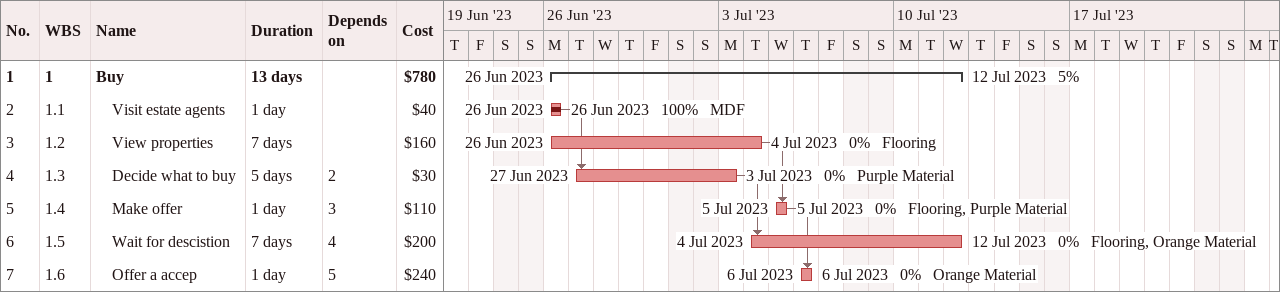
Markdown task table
| ID | WBS | Task | Duration | Start | Finish | Predecessors | Resources | % complete | Cost ($) |
|---|---|---|---|---|---|---|---|---|---|
| 1 | 1 | **Buy** | 13d | 2023-06-26 | 2023-07-12 |  |  | 5 | 780 |
| 2 | 1.1 | Visit estate agents | 1d | 2023-06-26 | 2023-06-26 |  | MDF | 100 | 40 |
| 3 | 1.2 | View properties | 7d | 2023-06-26 | 2023-07-04 |  | Flooring | 0 | 160 |
| 4 | 1.3 | Decide what to buy | 5d | 2023-06-27 | 2023-07-03 | 2 | Purple Material | 0 | 30 |
| 5 | 1.4 | Make offer | 1d | 2023-07-05 | 2023-07-05 | 3 | Flooring, Purple Material | 0 | 110 |
| 6 | 1.5 | Wait for descistion | 7d | 2023-07-04 | 2023-07-12 | 4 | Flooring, Orange Material | 0 | 200 |
| 7 | 1.6 | Offer a accep | 1d | 2023-07-06 | 2023-07-06 | 5 | Orange Material | 0 | 240 |
